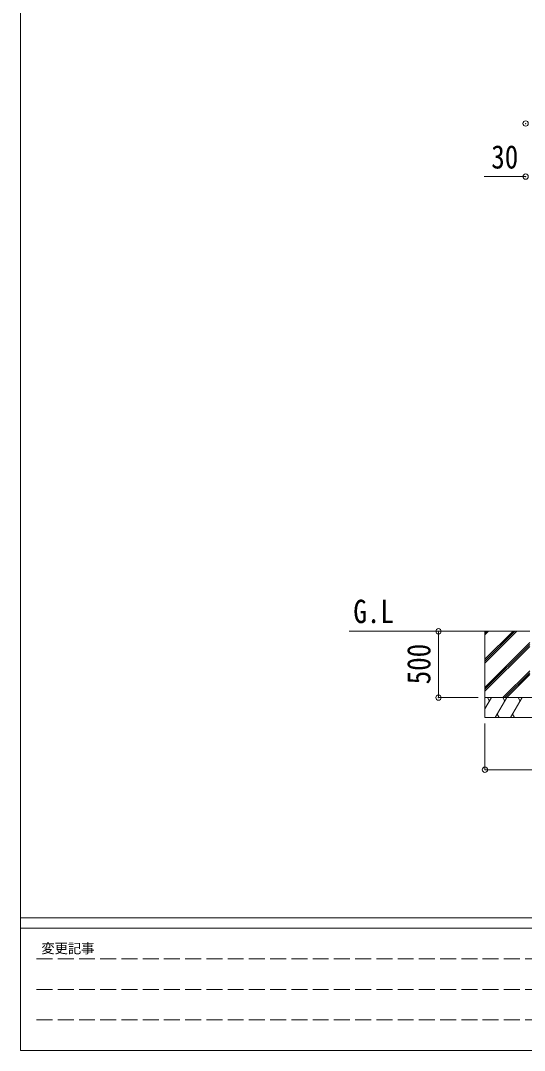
# Model space of a CAD drawing. Units: millimetres at full size, sheet at 1:40. Extents: x -11243 to 11243, y -7760 to 7760.
# Drawn here: x -11243 to -7448, y -7760 to 0 of the extents above; entities that cross this region are included whole.
import ezdxf
from ezdxf.enums import TextEntityAlignment as Align

# ---------------------------------------------------------------- set-up
doc = ezdxf.new("R2010")
doc.units = ezdxf.units.MM
doc.header["$LTSCALE"] = 40
doc.header["$PDMODE"] = 32
doc.header["$PDSIZE"] = 40
doc.linetypes.add('DASHED3', pattern=[4, 3, -1])
for name, color, linetype, lineweight in [('0-3_ELV2', 7, 'Continuous', 9), ('0-6_OTH_LINE', 6, 'Continuous', 9), ('F-0_240', 7, 'Continuous', 9)]:
    doc.layers.add(name, color=color, linetype=linetype, lineweight=lineweight)
doc.styles.add('ＭＳ ゴシック', font='')
doc.styles.get('ＭＳ ゴシック').set_extended_font_data('MS Gothic')

msp = doc.modelspace()

# ---------------------------------------------------------------- linework, layer by layer
at = {"layer": '0-3_ELV2', "color": 6}
for p, q in [((-7438.84, -1175.69), (-7752.17, -1175.69)), ((-8095.34, -4601.52), (-7796.34, -4601.52)), ((-8095.34, -5101.52), (-7796.34, -5101.52)), ((-7745.34, -5645.06), (-7745.34, -5296.06)), ((-7745.34, -5645.06), (-6945.34, -5645.06))]:
    msp.add_line(p, q, dxfattribs=at)
at = {"layer": '0-3_ELV2'}
for p, q in [((-7407.84, -4601.52), (-8768.94, -4601.52)), ((-7745.34, -4601.52), (-7745.34, -5251.52)), ((-7745.34, -4812.75), (-7534.11, -4601.52)), ((-7745.34, -4826.89), (-7519.97, -4601.52)), ((-7745.34, -4841.03), (-7505.82, -4601.52)), ((-7745.34, -4628.9), (-7717.96, -4601.52)), ((-7745.34, -4614.76), (-7732.1, -4601.52)), ((-7745.34, -5024.88), (-7407.84, -4687.38)), ((-7745.34, -5039.02), (-7407.84, -4701.52)), ((-7745.34, -5053.16), (-7407.84, -4715.67)), ((-7609.85, -5101.52), (-7407.84, -4899.51)), ((-7595.7, -5101.52), (-7407.84, -4913.66)), ((-7581.56, -5101.52), (-7407.84, -4927.8)), ((-6945.34, -5101.52), (-7745.34, -5101.52)), ((-7745.34, -5185.35), (-7696.94, -5101.52)), ((-7711.94, -5127.5), (-7726.94, -5101.52)), ((-7668.07, -5251.52), (-7581.47, -5101.52)), ((-7596.47, -5127.5), (-7611.47, -5101.52)), ((-7552.6, -5251.52), (-7466, -5101.52)), ((-7481, -5127.5), (-7496, -5101.52)), ((-7745.34, -5251.52), (-6945.34, -5251.52)), ((-7653.07, -5225.54), (-7638.07, -5251.52)), ((-7537.6, -5225.54), (-7522.6, -5251.52))]:
    msp.add_line(p, q, dxfattribs=at)
at = {"layer": '0-3_ELV2', "color": 6}
for p in [(-7438.84, -775.69), (-7438.84, -1175.69), (-8095.34, -4601.52), (-8095.34, -5101.52), (-7745.34, -5645.06)]:
    msp.add_point(p, dxfattribs=at)
at = {"layer": '0-6_OTH_LINE'}
msp.add_line((-8095.34, -5101.52), (-8095.34, -4601.52), dxfattribs=at)
at = {"layer": 'F-0_240', "color": 5}
for p, q in [((-11242.74, 7760), (-11242.74, -7760)), ((-11242.74, -6760), (10677.26, -6760)), ((-11242.74, -6840), (7121.58, -6840)), ((-11242.74, -7760), (10677.26, -7760))]:
    msp.add_line(p, q, dxfattribs=at)
at = {"layer": 'F-0_240', "color": 4, "linetype": 'DASHED3'}
for p, q in [((-11122.75, -7070), (-4718.42, -7070)), ((-11122.75, -7300), (-4718.42, -7300)), ((-11122.75, -7530), (-4718.42, -7530))]:
    msp.add_line(p, q, dxfattribs=at)

# ---------------------------------------------------------------- texts
at = {"layer": '0-3_ELV2', "style": 'ＭＳ ゴシック', "width": 0.85}
for s, p in [('30', (-7698, -1167.6)), ('G.L', (-8736.82, -4592.66))]:
    msp.add_text(s, height=176, dxfattribs=at).set_placement(p, align=Align.BOTTOM_LEFT)
msp.add_text('500', height=176, rotation=90, dxfattribs=at).set_placement((-8103.34, -5001.52), align=Align.BOTTOM_LEFT)
at = {"layer": 'F-0_240', "style": 'ＭＳ ゴシック'}
msp.add_text('変更記事', height=73.31, dxfattribs=at).set_placement((-11086.44, -7050), align=Align.BOTTOM_LEFT)

doc.saveas('drawing.dxf')
